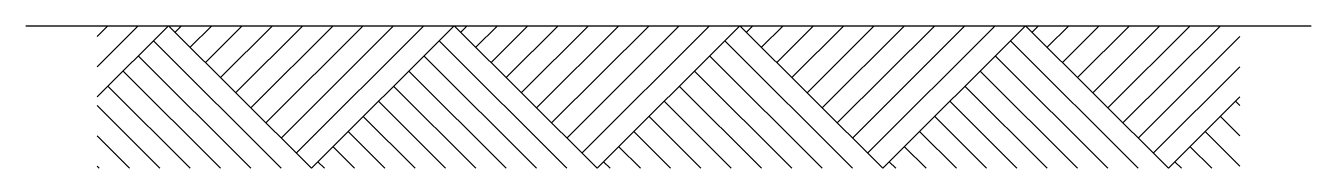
# Model space of a CAD drawing. Header units: millimetres. Extents: x -4.5 to 4.5, y -1 to 0.
import ezdxf

# ---------------------------------------------------------------- set-up
doc = ezdxf.new("R2010")
doc.units = ezdxf.units.MM

msp = doc.modelspace()

# ---------------------------------------------------------------- linework, layer by layer
at = {"color": 3, "transparency": 33554687}
for p, q in [((-3.5, 0), (-4, -0.5)), ((-3.9243, 0), (-4, -0.0757)), ((-3.5, 0), (-2.5, -1)), ((-3.4092, 0), (-3.4546, -0.0454)), ((-3.1971, 0), (-3.3485, -0.1515)), ((-2.9849, 0), (-3.2425, -0.2575)), ((-2.5607, 0), (-3.0303, -0.4697)), ((-2.1364, 0), (-2.8182, -0.6818)), ((-1.9243, 0), (-2.7121, -0.7879)), ((-1.7121, 0), (-2.6061, -0.8939)), ((-1.7121, 0), (-2.6061, -0.8939)), ((-2.5, -1), (-1.5, 0)), ((-1.5, 0), (-0.5, -1)), ((-0.9849, 0), (-1.2425, -0.2575)), ((-0.1364, 0), (-0.8182, -0.6818)), ((-0.5, -1), (0.5, 0)), ((1.5, -1), (0.5, 0)), ((0.5908, 0), (0.5454, -0.0454)), ((1.4393, 0), (0.9697, -0.4697)), ((1.8636, 0), (1.1818, -0.6818)), ((2.0757, 0), (1.2879, -0.7879)), ((2.5908, 0), (2.5454, -0.0454)), ((3.0151, 0), (2.7575, -0.2575)), ((3.4393, 0), (2.9697, -0.4697)), ((-3.7121, 0), (-4, -0.2879)), ((-3.7121, 0), (-4, -0.2879)), ((-2.7728, 0), (-3.1364, -0.3636)), ((-2.3485, 0), (-2.9243, -0.5757)), ((-1.4092, 0), (-1.4546, -0.0454)), ((-1.1971, 0), (-1.3485, -0.1515)), ((-0.7728, 0), (-1.1364, -0.3636)), ((-0.5607, 0), (-1.0303, -0.4697)), ((-0.3485, 0), (-0.9243, -0.5757)), ((0.0757, 0), (-0.7121, -0.7879)), ((0.2879, 0), (-0.6061, -0.8939)), ((0.2879, 0), (-0.6061, -0.8939)), ((0.8029, 0), (0.6515, -0.1515)), ((1.0151, 0), (0.7575, -0.2575)), ((1.2272, 0), (0.8636, -0.3636)), ((1.6515, 0), (1.0757, -0.5757)), ((2.2879, 0), (1.3939, -0.8939)), ((2.2879, 0), (1.3939, -0.8939)), ((2.5, 0), (1.5, -1)), ((3.5, -1), (2.5, 0)), ((2.8029, 0), (2.6515, -0.1515)), ((3.2272, 0), (2.8636, -0.3636)), ((3.6515, 0), (3.0757, -0.5757)), ((3.8636, 0), (3.1818, -0.6818)), ((4, -0.0757), (3.2879, -0.7879)), ((-2.7121, -1), (-3.6061, -0.1061)), ((-0.7121, -1), (-1.6061, -0.1061)), ((1.2879, -1), (0.3939, -0.1061)), ((3.2879, -1), (2.3939, -0.1061)), ((-2.9243, -1), (-3.7121, -0.2121)), ((-0.9243, -1), (-1.7121, -0.2121)), ((1.0757, -1), (0.2879, -0.2121)), ((3.0757, -1), (2.2879, -0.2121)), ((-3.1364, -1), (-3.8182, -0.3182)), ((-1.1364, -1), (-1.8182, -0.3182)), ((0.8636, -1), (0.1818, -0.3182)), ((2.8636, -1), (2.1818, -0.3182)), ((4, -0.2879), (3.3939, -0.8939)), ((4, -0.2879), (3.3939, -0.8939)), ((-3.3485, -1), (-3.9243, -0.4243)), ((-1.3485, -1), (-1.9243, -0.4243)), ((0.6515, -1), (0.0757, -0.4243)), ((2.6515, -1), (2.0757, -0.4243)), ((-1.5607, -1), (-2.0303, -0.5303)), ((0.4393, -1), (-0.0303, -0.5303)), ((2.4393, -1), (1.9697, -0.5303)), ((3.5, -1), (4, -0.5)), ((4, -0.5607), (3.9697, -0.5303)), ((-3.5607, -1), (-4, -0.5607)), ((-1.7728, -1), (-2.1364, -0.6364)), ((0.2272, -1), (-0.1364, -0.6364)), ((2.2272, -1), (1.8636, -0.6364)), ((4, -0.7728), (3.8636, -0.6364)), ((-3.7728, -1), (-4, -0.7728)), ((-1.9849, -1), (-2.2425, -0.7425)), ((0.0151, -1), (-0.2425, -0.7425)), ((2.0151, -1), (1.7575, -0.7425)), ((4, -0.9849), (3.7575, -0.7425)), ((-2.1971, -1), (-2.3485, -0.8485)), ((-0.1971, -1), (-0.3485, -0.8485)), ((1.8029, -1), (1.6515, -0.8485)), ((3.8029, -1), (3.6515, -0.8485)), ((-3.9849, -1), (-4, -0.9849)), ((-2.4092, -1), (-2.4546, -0.9546)), ((-0.4092, -1), (-0.4546, -0.9546)), ((1.5908, -1), (1.5454, -0.9546)), ((3.5908, -1), (3.5454, -0.9546)), ((3.5, -1), (3.5, -1))]:
    msp.add_line(p, q, dxfattribs=at)
msp.add_lwpolyline([(-4.5, 0), (4.5, 0)], dxfattribs=at)

doc.saveas('drawing.dxf')
